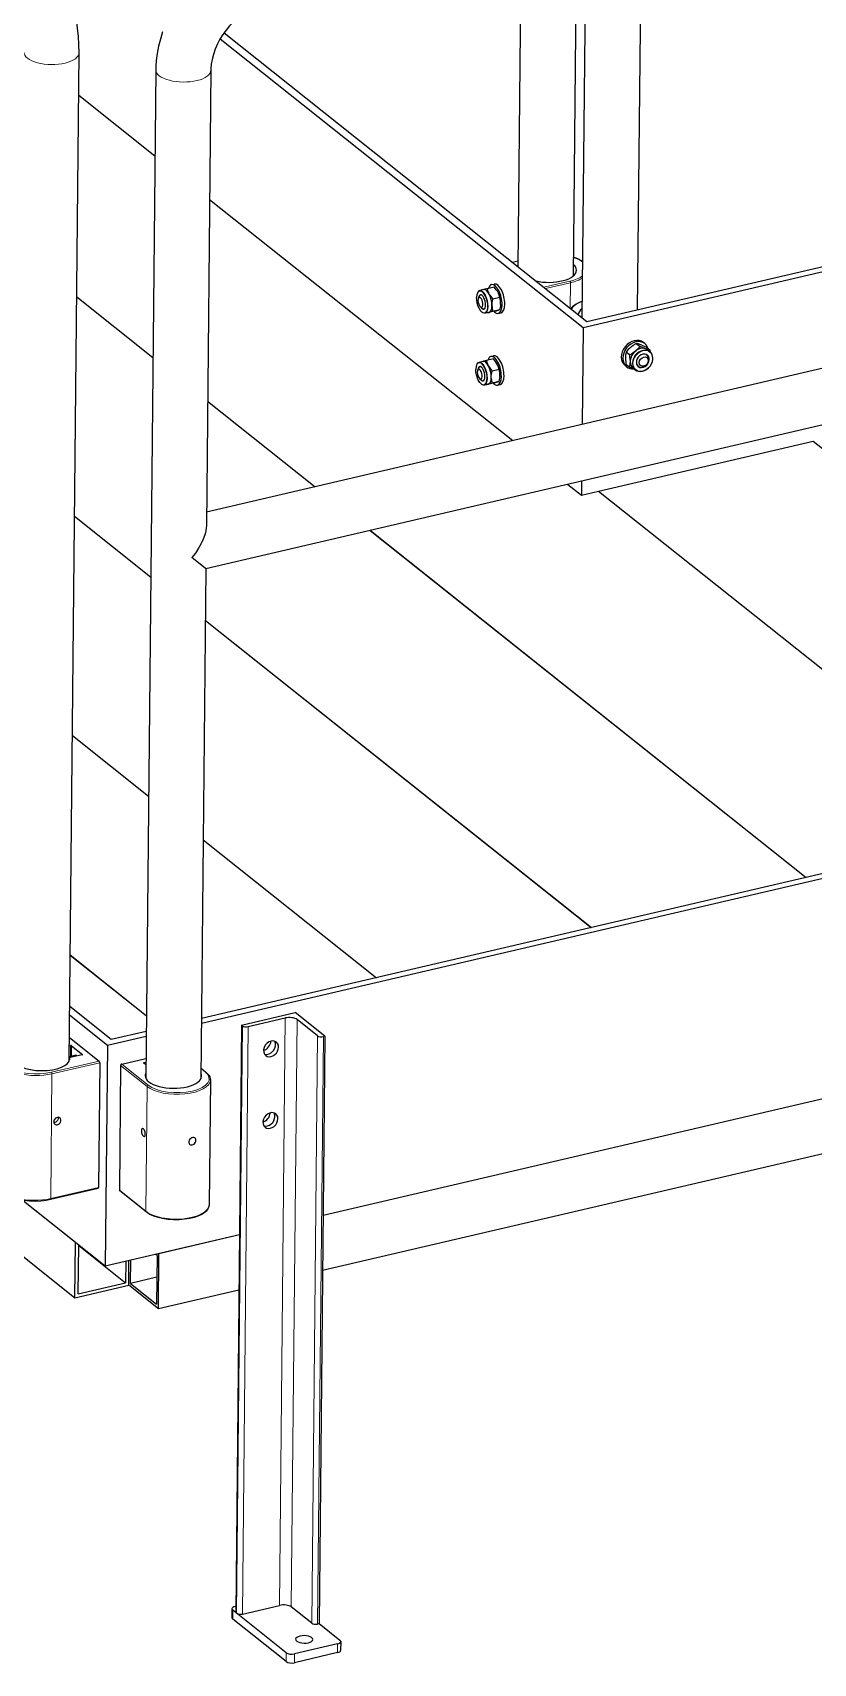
# Model space of a CAD drawing. Extents: x 5 to 836, y 5 to 589.
# Drawn here: x 609.1 to 640.9, y 216.3 to 282.7 of the extents above; entities that cross this region are included whole.
import ezdxf

# ---------------------------------------------------------------- set-up
doc = ezdxf.new("R2010")
doc.units = 0

msp = doc.modelspace()

# ---------------------------------------------------------------- linework, layer by layer
at = {"color": 7, "lineweight": 25}
for p, q in [((633.749, 271.438), (633.907, 287.461)), ((631.259, 286.843), (631.121, 272.81)), ((631.495, 271.102), (631.652, 286.935)), ((629.004, 286.316), (628.874, 273.188)), ((616.747, 282.483), (631.523, 270.719)), ((616.9, 282.722), (631.68, 270.955)), ((610.591, 240.821), (610.997, 281.911)), ((614.116, 281.217), (613.71, 240.127)), ((616.366, 281.195), (616.182, 262.643)), ((610.98, 280.182), (614.081, 277.713)), ((616.314, 275.936), (628.663, 266.104)), ((631.523, 270.719), (650.278, 275.098)), ((631.68, 270.955), (650.28, 275.298)), ((628.635, 273.379), (628.877, 273.436)), ((627.799, 272.46), (627.909, 272.485)), ((610.899, 271.964), (614, 269.495)), ((610.899, 271.96), (614, 269.491)), ((627.262, 271.902), (627.303, 271.99)), ((627.478, 272.257), (627.318, 272.219)), ((627.373, 272.045), (627.355, 272.041)), ((627.495, 272.261), (627.476, 272.256)), ((627.905, 272.361), (627.627, 272.296)), ((627.705, 272.073), (627.684, 272.111)), ((627.725, 272.034), (627.705, 272.073)), ((628.133, 271.931), (627.854, 271.866)), ((628.075, 272.116), (628.034, 272.192)), ((650.239, 271.142), (616.188, 263.191)), ((627.343, 271.553), (627.419, 271.493)), ((627.506, 271.475), (627.488, 271.471)), ((627.694, 271.331), (627.534, 271.294)), ((627.613, 271.313), (627.617, 271.309)), ((627.895, 271.374), (627.617, 271.309)), ((627.677, 271.327), (627.697, 271.332)), ((627.697, 271.332), (627.718, 271.338)), ((627.816, 271.611), (627.816, 271.655)), ((627.816, 271.567), (627.816, 271.611)), ((628.128, 271.437), (627.849, 271.372)), ((628.027, 271.408), (628.068, 271.42)), ((628.072, 271.291), (628.182, 271.317)), ((628.166, 271.649), (628.166, 271.736)), ((631.523, 270.719), (631.484, 266.763)), ((633.501, 269.939), (633.427, 269.878)), ((633.695, 269.785), (633.658, 269.754)), ((633.693, 270.064), (633.847, 269.942)), ((633.916, 269.992), (633.843, 270.019)), ((634.036, 269.864), (633.847, 269.942)), ((633.916, 269.992), (634.106, 269.915)), ((634.042, 270.056), (633.981, 270.104)), ((634.073, 269.851), (634.036, 269.864)), ((634.11, 269.838), (634.073, 269.851)), ((634.106, 269.915), (634.26, 269.792)), ((634.158, 269.804), (634.246, 269.734)), ((627.449, 269.332), (627.289, 269.295)), ((627.344, 269.12), (627.326, 269.116)), ((627.466, 269.337), (627.447, 269.332)), ((627.876, 269.436), (627.598, 269.372)), ((627.676, 269.148), (627.655, 269.186)), ((627.696, 269.11), (627.676, 269.148)), ((627.771, 269.536), (627.88, 269.561)), ((628.046, 269.192), (628.005, 269.268)), ((633.294, 269.117), (633.234, 269.165)), ((633.253, 269.533), (633.252, 269.446)), ((633.27, 269.227), (633.424, 269.104)), ((633.275, 269.72), (633.429, 269.598)), ((633.447, 269.379), (633.446, 269.335)), ((633.446, 269.335), (633.446, 269.291)), ((633.658, 269.754), (633.62, 269.723)), ((633.736, 269.158), (633.77, 269.131)), ((634.1, 269.616), (634.135, 269.589)), ((563.611, 268.772), (610.829, 231.18)), ((650.751, 268.951), (616.165, 260.876)), ((627.233, 268.978), (627.274, 269.066)), ((627.314, 268.629), (627.39, 268.568)), ((627.477, 268.55), (627.46, 268.546)), ((627.866, 268.449), (627.588, 268.384)), ((627.787, 268.686), (627.787, 268.73)), ((627.787, 268.643), (627.787, 268.686)), ((628.099, 268.513), (627.82, 268.448)), ((628.104, 269.007), (627.825, 268.942)), ((627.998, 268.484), (628.039, 268.495)), ((628.137, 268.724), (628.137, 268.812)), ((633.566, 269.061), (633.654, 268.99)), ((627.665, 268.407), (627.505, 268.37)), ((627.585, 268.388), (627.588, 268.384)), ((627.648, 268.402), (627.668, 268.408)), ((627.668, 268.408), (627.689, 268.414)), ((628.043, 268.367), (628.153, 268.393)), ((616.232, 267.718), (620.618, 264.226)), ((616.232, 267.713), (620.614, 264.225)), ((632.16, 264.045), (640.904, 266.087)), ((640.904, 266.087), (650.117, 258.752)), ((630.907, 264.318), (631.456, 263.881)), ((631.461, 264.447), (631.456, 263.881)), ((631.456, 263.881), (632.156, 264.044)), ((632.156, 264.044), (649.356, 250.35)), ((632.16, 264.045), (632.16, 264.041)), ((632.16, 264.045), (649.361, 250.351)), ((610.81, 263.027), (613.912, 260.558)), ((610.81, 263.022), (613.911, 260.553)), ((622.858, 262.438), (640.607, 248.307)), ((622.862, 262.439), (640.612, 248.308)), ((616.165, 260.876), (615.96, 240.105)), ((616.144, 258.78), (631.863, 246.266)), ((616.144, 258.776), (631.859, 246.265)), ((610.722, 254.089), (613.823, 251.62)), ((610.722, 254.085), (613.823, 251.616)), ((692.846, 251.328), (620.94, 234.539)), ((692.846, 251.328), (620.94, 234.539)), ((650.035, 250.509), (615.984, 242.558)), ((650.033, 250.309), (615.982, 242.358)), ((616.056, 249.843), (623.115, 244.223)), ((616.056, 249.838), (623.11, 244.222)), ((693.459, 249.227), (620.917, 232.289)), ((610.634, 245.151), (613.735, 242.682)), ((610.634, 245.147), (613.735, 242.678)), ((612.15, 241.463), (610.609, 242.69)), ((612.307, 241.699), (610.613, 243.048)), ((617.614, 242.29), (619.801, 242.801)), ((617.888, 242.23), (619.397, 242.582)), ((621.012, 241.837), (619.801, 242.801)), ((613.728, 242.031), (612.307, 241.699)), ((617.614, 242.29), (617.377, 218.356)), ((617.65, 242.261), (617.614, 242.29)), ((620.708, 241.853), (619.873, 242.519)), ((610.597, 241.443), (610.653, 241.456)), ((610.6, 241.791), (611.815, 240.824)), ((610.687, 241.452), (611.134, 241.095)), ((612.15, 241.463), (612.061, 232.466)), ((613.727, 241.831), (612.15, 241.463)), ((621.012, 241.837), (620.775, 217.903)), ((621.012, 241.837), (620.946, 241.822)), ((610.608, 240.996), (610.593, 240.992)), ((610.882, 241.06), (610.608, 240.996)), ((610.615, 240.895), (610.615, 240.955)), ((611.125, 241.08), (610.628, 240.964)), ((610.899, 241.028), (610.882, 241.06)), ((611.838, 240.76), (611.788, 235.676)), ((612.688, 240.646), (612.638, 235.563)), ((612.732, 240.702), (613.718, 240.932)), ((613.715, 240.673), (613.622, 240.747)), ((613.632, 240.762), (613.716, 240.782)), ((615.964, 240.534), (616.159, 240.379)), ((616.343, 240.056), (616.293, 234.972)), ((618.736, 238.697), (618.775, 238.666)), ((618.739, 238.698), (618.775, 238.67)), ((609.829, 235.192), (611.775, 235.646)), ((613.728, 234.676), (612.65, 235.534)), ((612.061, 232.466), (608.662, 235.172)), ((610.851, 233.429), (608.662, 235.172)), ((610.829, 231.18), (610.851, 233.429)), ((610.961, 231.346), (610.981, 233.325)), ((610.981, 233.325), (610.982, 233.325)), ((610.981, 233.312), (612.886, 231.795)), ((617.529, 233.742), (612.061, 232.466)), ((617.529, 233.742), (614.249, 232.976)), ((612.894, 232.66), (612.886, 231.795)), ((613.016, 231.691), (613.026, 232.691)), ((613.09, 231.768), (613.099, 232.708)), ((614.175, 232.899), (614.117, 232.945)), ((614.175, 232.899), (614.155, 230.92)), ((614.226, 230.727), (614.249, 232.976)), ((614.166, 232.019), (613.09, 231.768)), ((610.829, 231.18), (613.016, 231.691)), ((610.961, 231.346), (612.886, 231.795)), ((614.226, 230.727), (613.016, 231.691)), ((613.09, 231.768), (614.155, 230.92)), ((617.507, 231.493), (614.226, 230.727)), ((617.651, 218.295), (619.161, 218.648)), ((617.225, 218.506), (617.221, 218.146)), ((619.432, 216.357), (617.253, 218.092)), ((619.436, 216.717), (617.256, 218.452)), ((617.354, 218.6), (617.38, 218.606)), ((617.414, 218.327), (617.377, 218.356)), ((620.472, 217.919), (619.636, 218.584)), ((620.775, 217.903), (620.71, 217.887)), ((620.775, 217.903), (621.623, 217.228)), ((621.521, 216.721), (619.772, 216.312)), ((621.525, 217.081), (619.775, 216.672)), ((621.654, 217.174), (621.65, 216.815))]:
    msp.add_line(p, q, dxfattribs=at)
at = {"color": 7, "lineweight": 9}
for p, q in [((628.641, 273.374), (628.877, 273.429)), ((630.99, 272.601), (629.924, 272.353)), ((631.014, 272.537), (629.992, 272.299)), ((631.014, 272.537), (631.004, 271.493)), ((619.397, 242.582), (619.161, 218.648)), ((617.65, 242.261), (617.414, 218.327)), ((617.888, 242.23), (617.651, 218.295)), ((619.873, 242.519), (619.636, 218.584)), ((610.653, 241.456), (610.648, 241.005)), ((610.687, 241.452), (610.682, 241.013)), ((620.708, 241.853), (620.472, 217.919)), ((620.946, 241.822), (620.71, 217.887)), ((611.815, 240.824), (609.868, 240.369)), ((611.838, 240.76), (609.892, 240.305)), ((610.615, 240.896), (610.615, 240.954)), ((611.134, 241.095), (611.134, 241.085)), ((613.765, 239.788), (612.688, 240.646)), ((613.81, 239.844), (612.732, 240.702)), ((613.632, 240.762), (613.632, 240.74)), ((609.892, 240.305), (609.842, 235.221)), ((615.964, 240.516), (616.128, 240.385)), ((613.765, 239.788), (613.715, 234.705)), ((609.842, 235.221), (611.788, 235.676)), ((613.715, 234.705), (612.638, 235.563)), ((617.256, 218.452), (617.253, 218.092)), ((619.436, 216.717), (619.432, 216.357)), ((619.775, 216.672), (619.772, 216.312)), ((621.525, 217.081), (621.521, 216.721))]:
    msp.add_line(p, q, dxfattribs=at)
at = {"color": 7, "lineweight": 25}
for points in [[(610.997, 281.911), (610.992, 282.241), (610.973, 282.576), (610.938, 282.915), (610.889, 283.256), (610.812, 283.665), (610.715, 284.07), (610.62, 284.404), (610.513, 284.731), (610.393, 285.049), (610.262, 285.359), (610.119, 285.657), (609.963, 285.945), (609.798, 286.216), (609.622, 286.469), (609.465, 286.669), (609.298, 286.857), (609.132, 287.021), (608.956, 287.172)], [(618.501, 283.864), (618.328, 283.816), (618.151, 283.75), (617.972, 283.666), (617.801, 283.57), (617.617, 283.448), (617.446, 283.315), (617.282, 283.167), (617.128, 283.006), (616.984, 282.834), (616.852, 282.652), (616.735, 282.463), (616.633, 282.269), (616.539, 282.052), (616.465, 281.835), (616.416, 281.64), (616.383, 281.449), (616.368, 281.266), (616.366, 281.195)], [(614.4, 282.755), (614.306, 282.468), (614.23, 282.177), (614.173, 281.883), (614.135, 281.587), (614.12, 281.365), (614.116, 281.217)], [(627.318, 272.219), (627.28, 272.202), (627.246, 272.168), (627.219, 272.119), (627.198, 272.047), (627.188, 271.956), (627.187, 271.933)], [(627.534, 271.294), (627.494, 271.292), (627.448, 271.307), (627.403, 271.338), (627.352, 271.392), (627.301, 271.473), (627.253, 271.577), (627.214, 271.705), (627.192, 271.836), (627.187, 271.933)], [(627.684, 272.111), (627.658, 272.178), (627.627, 272.296)], [(627.725, 272.034), (627.767, 271.971), (627.854, 271.866)], [(627.816, 271.655), (627.825, 271.732), (627.854, 271.866)], [(628.034, 272.192), (627.992, 272.256), (627.905, 272.361)], [(628.075, 272.116), (628.102, 272.049), (628.133, 271.931)], [(628.166, 271.736), (628.159, 271.81), (628.133, 271.931)], [(631.502, 271.783), (631.366, 271.73), (631.246, 271.668), (631.156, 271.608), (631.083, 271.542), (631.028, 271.474)], [(627.816, 271.567), (627.823, 271.494), (627.849, 271.372)], [(628.166, 271.649), (628.157, 271.572), (628.128, 271.437)], [(633.427, 269.878), (633.368, 269.822), (633.275, 269.72)], [(633.501, 269.939), (633.569, 269.988), (633.693, 270.064)], [(633.695, 269.785), (633.754, 269.84), (633.847, 269.942)], [(627.289, 269.295), (627.251, 269.277), (627.217, 269.244), (627.19, 269.195), (627.169, 269.123), (627.159, 269.031), (627.158, 269.009)], [(627.655, 269.186), (627.629, 269.254), (627.598, 269.372)], [(627.696, 269.11), (627.738, 269.046), (627.825, 268.942)], [(628.005, 269.268), (627.963, 269.332), (627.876, 269.436)], [(628.046, 269.192), (628.073, 269.124), (628.104, 269.007)], [(633.252, 269.446), (633.264, 269.277), (633.27, 269.227)], [(633.62, 269.723), (633.553, 269.674), (633.429, 269.598)], [(633.447, 269.379), (633.435, 269.547), (633.429, 269.598)], [(633.654, 268.99), (633.72, 268.95), (633.79, 268.929), (633.865, 268.922), (633.944, 268.932), (634.028, 268.959), (634.109, 269.003), (634.19, 269.067), (634.259, 269.145), (634.313, 269.234), (634.349, 269.329), (634.366, 269.419), (634.368, 269.455)], [(634.368, 269.455), (634.36, 269.541), (634.338, 269.613), (634.301, 269.676), (634.255, 269.727), (634.247, 269.733)], [(627.505, 268.37), (627.465, 268.368), (627.419, 268.383), (627.374, 268.414), (627.323, 268.468), (627.272, 268.548), (627.224, 268.653), (627.185, 268.78), (627.163, 268.912), (627.158, 269.009)], [(627.787, 268.73), (627.796, 268.807), (627.825, 268.942)], [(627.787, 268.643), (627.794, 268.569), (627.82, 268.448)], [(628.137, 268.724), (628.128, 268.647), (628.099, 268.513)], [(628.137, 268.812), (628.13, 268.885), (628.104, 269.007)], [(616.182, 262.643), (616.176, 262.541), (616.159, 262.437), (616.139, 262.35), (616.114, 262.264), (616.05, 262.09), (615.971, 261.919), (615.86, 261.717), (615.733, 261.523), (615.593, 261.337)], [(616.165, 260.876), (616.165, 260.876), (616.164, 260.876), (616.141, 260.895), (615.593, 261.337)], [(616.159, 240.379), (616.232, 240.311), (616.284, 240.246), (616.318, 240.182), (616.339, 240.108), (616.343, 240.056)], [(610.126, 238.43), (610.111, 238.401), (610.091, 238.374), (610.069, 238.353), (610.044, 238.336), (610.008, 238.32), (609.971, 238.315)], [(610.141, 238.535), (610.142, 238.483), (610.126, 238.43)], [(615.716, 237.692), (615.696, 237.704), (615.674, 237.711), (615.65, 237.713), (615.625, 237.711), (615.583, 237.698), (615.544, 237.674), (615.51, 237.643), (615.48, 237.597), (615.465, 237.546), (615.467, 237.501), (615.483, 237.461)], [(615.509, 237.432), (615.53, 237.418), (615.553, 237.41), (615.578, 237.407), (615.604, 237.408), (615.644, 237.421), (615.681, 237.445), (615.713, 237.479), (615.737, 237.52), (615.752, 237.564), (615.754, 237.617), (615.749, 237.642), (615.739, 237.664)], [(607.801, 235.765), (607.808, 235.696), (607.83, 235.631), (607.869, 235.562), (607.931, 235.49), (608.009, 235.423), (608.118, 235.354), (608.246, 235.293), (608.396, 235.238), (608.549, 235.196), (608.759, 235.155), (608.983, 235.131), (609.212, 235.123), (609.441, 235.133), (609.661, 235.159), (609.829, 235.192)], [(616.293, 234.972), (616.284, 234.9), (616.26, 234.836), (616.218, 234.767), (616.155, 234.697), (616.074, 234.632), (615.963, 234.565), (615.834, 234.507), (615.686, 234.456), (615.509, 234.412), (615.295, 234.378), (615.069, 234.36), (614.84, 234.359), (614.612, 234.375), (614.393, 234.408), (614.214, 234.45), (614.04, 234.506), (613.906, 234.564), (613.79, 234.631), (613.728, 234.676)]]:
    msp.add_lwpolyline(points, dxfattribs=at)
for centre, radius, start, end in [((631.168, 258.537), 14.207, 104.43562, 104.98354), ((628.036, 270.006), 1.368, 105.21985, 107.82834), ((631.391, 257.614), 14.207, 104.43562, 104.98354), ((624.353, 285.133), 14.207, 284.43562, 284.98354), ((627.709, 272.74), 1.368, 285.21985, 287.82834), ((633.163, 268.061), 2.072, 70.86008, 75.19695), ((634.789, 271.795), 2.072, 250.86008, 255.19696), ((631.645, 269.451), 2.637, 5.70302, 7.42225), ((631.14, 255.613), 14.207, 104.43562, 104.98354), ((634.546, 269.477), 1.294, 169.14968, 177.49346), ((632.153, 269.348), 1.294, 349.14968, 357.49347), ((631.362, 254.689), 14.207, 104.43562, 104.98354), ((624.324, 282.208), 14.207, 284.43562, 284.98354), ((627.68, 269.816), 1.368, 285.21985, 287.82834), ((635.305, 273.438), 4.724, 246.53742, 248.89008), ((628.007, 267.082), 1.368, 105.21985, 107.82834), ((611.513, 241.17), 0.922, 190.87838, 193.31102), ((615.58, 237.521), 0.114, 211.44313, 231.42166), ((615.656, 237.617), 0.0962, 29.6544, 51.28882)]:
    msp.add_arc(centre, radius, start, end, dxfattribs=at)
at = {"color": 7, "lineweight": 9}
for centre, major_axis, ratio, start_param, end_param in [((609.872, 281.922), (1.125, -0.011), 0.436237, 3.141631, 6.283224), ((615.241, 281.206), (-1.125, 0.011), 0.436237, 6.28317, 9.424763), ((630.348, 273.112), (-1.325, 0.013), 0.436237, 3.635655, 4.087473), ((630.348, 273.112), (-1.325, 0.013), 0.436237, 2.080672, 2.64753), ((630.99, 272.556), (0.0114, -0.0487), 0.43918, 1.06378, 2.634576), ((630.348, 273.067), (-1.375, 0.014), 0.436237, 2.080672, 2.583749), ((627.411, 271.753), (-0.104, 0.446), 0.43918, 1.06378, 7.346965), ((627.426, 271.757), (-0.108, 0.463), 0.43918, 3.141542, 6.283135), ((632.343, 271.322), (-1.325, 0.013), 0.436237, 5.404515, 6.069761), ((633.95, 269.362), (-0.296, -0.372), 0.785378, 3.141613, 6.283206), ((633.959, 269.355), (-0.285, -0.358), 0.785378, 5.494425440575953, 11.77761074775554), ((627.382, 268.829), (-0.104, 0.446), 0.43918, 1.06378, 7.346965), ((627.397, 268.832), (-0.108, 0.463), 0.43918, 3.141542, 6.283135), ((609.226, 240.88), (-1.325, 0.013), 0.436237, 5.443784, 8.363857), ((609.226, 240.835), (-1.375, 0.014), 0.436237, 6.28317, 8.363857), ((609.868, 240.324), (0.0114, -0.0487), 0.43918, 1.06378, 2.634576), ((614.968, 240.069), (-1.375, 0.014), 0.436237, 0.509876, 3.141631), ((614.969, 240.114), (-1.325, 0.013), 0.436237, 0.509876, 3.651468), ((616.128, 240.34), (0.0311, 0.0391), 0.785378, 0.000021, 0.782036), ((613.809, 239.799), (-0.0311, -0.0391), 0.785378, 3.923629, 5.494425), ((609.176, 235.751), (-1.375, 0.014), 0.436237, 6.28317, 8.363857), ((609.817, 235.241), (0.0114, -0.0487), 0.43918, 6.283135, 7.346965), ((614.918, 234.986), (-1.375, 0.014), 0.436237, 0.509876, 3.141631), ((613.759, 234.715), (-0.0311, -0.0391), 0.785378, 5.494425, 6.283206)]:
    msp.add_ellipse(centre, major_axis=major_axis, ratio=ratio, start_param=start_param, end_param=end_param, dxfattribs=at)
at = {"color": 7, "lineweight": 25}
for centre, major_axis, ratio, start_param, end_param in [((630.108, 273.056), (-1.15, 0.011), 0.436237, 3.141632, 3.630664), ((630.259, 273.044), (1.461, 0.026), 0.446662, 0.524321, 0.925626), ((627.936, 271.876), (0.136, -0.584), 0.43918, 3.141634, 3.786532), ((627.936, 271.876), (0.136, -0.584), 0.43918, 1.06378, 3.141634), ((628.045, 271.901), (0.136, -0.584), 0.43918, 1.06378, 3.141634), ((630.108, 273.056), (-1.15, 0.011), 0.436237, 1.118875, 3.141632), ((627.345, 271.738), (-0.047, 0.2), 0.43918, 1.06378, 2.630825), ((627.345, 271.738), (-0.047, 0.2), 0.43918, 0.510785, 1.06378), ((627.345, 271.738), (-0.047, 0.2), 0.43918, 2.630825, 6.793971), ((627.411, 271.753), (-0.068, 0.292), 0.43918, 6.283135, 7.159459), ((627.422, 271.756), (-0.067, 0.285), 0.43918, 6.283135, 6.793971), ((627.411, 271.753), (-0.068, 0.292), 0.43918, 4.205372, 6.283135), ((627.422, 271.756), (-0.067, 0.285), 0.43918, 6.034698, 6.283135), ((627.586, 271.794), (-0.108, 0.463), 0.43918, 3.158175, 6.283185), ((627.586, 271.794), (-0.109, 0.465), 0.43918, 5.354943, 6.197394), ((627.586, 271.794), (-0.109, 0.465), 0.43918, 4.307746, 5.150196), ((627.936, 271.876), (-0.109, 0.465), 0.43918, 4.307746, 5.150196), ((627.411, 271.753), (-0.068, 0.292), 0.43918, 2.265318, 3.141542), ((627.422, 271.756), (-0.067, 0.285), 0.43918, 2.630825, 3.141542), ((627.411, 271.753), (-0.068, 0.292), 0.43918, 3.141542, 4.205372), ((627.422, 271.756), (-0.067, 0.285), 0.43918, 3.141542, 3.39016), ((627.586, 271.794), (-0.109, 0.465), 0.43918, 3.039212, 3.055801), ((627.586, 271.794), (-0.108, 0.463), 0.43918, 3.141593, 3.158175), ((627.586, 271.794), (-0.109, 0.465), 0.43918, 3.260548, 4.102999), ((627.936, 271.876), (0.136, -0.584), 0.43918, 5.638245, 6.283226), ((627.936, 271.876), (0.136, -0.584), 0.43918, 0.000041, 1.06378), ((628.045, 271.901), (0.136, -0.584), 0.43918, 0.000041, 1.06378), ((632.476, 271.216), (-1.15, 0.011), 0.436237, 5.732185, 6.264859), ((633.608, 269.635), (0.374, 0.469), 0.785378, 0.000021, 3.141613), ((633.668, 269.587), (0.374, 0.469), 0.785378, 0.000021, 3.141613), ((633.862, 269.432), (-0.296, -0.372), 0.785378, 3.40003, 5.494425), ((633.862, 269.432), (-0.297, -0.374), 0.785378, 3.502404, 4.344854), ((633.668, 269.587), (0.374, 0.469), 0.785378, 5.79288, 6.283206), ((633.862, 269.432), (-0.296, -0.372), 0.785378, 3.14163, 3.40003), ((633.862, 269.432), (-0.297, -0.374), 0.785378, 3.039218, 3.297657), ((627.382, 268.829), (-0.068, 0.292), 0.43918, 6.283135, 7.159459), ((627.393, 268.831), (-0.067, 0.285), 0.43918, 6.283135, 6.793971), ((627.382, 268.829), (-0.068, 0.292), 0.43918, 4.205372, 6.283135), ((627.393, 268.831), (-0.067, 0.285), 0.43918, 6.034698, 6.283135), ((627.557, 268.87), (-0.108, 0.463), 0.43918, 3.158175, 6.283185), ((627.557, 268.87), (-0.109, 0.465), 0.43918, 5.354943, 6.197394), ((627.907, 268.951), (0.136, -0.584), 0.43918, 3.141634, 3.786532), ((627.557, 268.87), (-0.109, 0.465), 0.43918, 4.307746, 5.150196), ((627.907, 268.951), (0.136, -0.584), 0.43918, 1.06378, 3.141634), ((628.016, 268.977), (0.136, -0.584), 0.43918, 1.06378, 3.141634), ((627.907, 268.951), (-0.109, 0.465), 0.43918, 4.307746, 5.150196), ((633.668, 269.587), (0.374, 0.469), 0.785378, 3.141613, 3.789055), ((633.862, 269.432), (-0.296, -0.372), 0.785378, 5.494425, 6.283223), ((633.862, 269.432), (-0.297, -0.374), 0.785378, 5.596799, 6.385559), ((633.862, 269.432), (-0.297, -0.374), 0.785378, 4.549601, 5.392052), ((633.959, 269.355), (-0.187, -0.235), 0.785378, 3.141613, 6.283206), ((633.953, 269.36), (-0.182, -0.229), 0.785378, 5.494425, 6.283206), ((633.953, 269.36), (-0.182, -0.229), 0.785378, 5.457311, 5.494425), ((633.953, 269.36), (-0.182, -0.229), 0.785378, 0.000021, 3.141613), ((633.959, 269.355), (-0.187, -0.235), 0.785378, 0.000021, 2.352833), ((633.995, 269.326), (-0.128, -0.161), 0.785378, 2.352833, 8.636018), ((633.953, 269.36), (-0.182, -0.229), 0.785378, 3.141613, 3.967465), ((633.959, 269.355), (-0.187, -0.235), 0.785378, 2.352833, 3.141613), ((633.95, 269.362), (-0.296, -0.372), 0.785378, 3.138231, 3.141613), ((627.316, 268.813), (-0.047, 0.2), 0.43918, 1.06378, 2.630825), ((627.316, 268.813), (-0.047, 0.2), 0.43918, 0.510785, 1.06378), ((627.316, 268.813), (-0.047, 0.2), 0.43918, 2.630825, 6.793971), ((627.382, 268.829), (-0.068, 0.292), 0.43918, 2.265318, 3.141542), ((627.393, 268.831), (-0.067, 0.285), 0.43918, 2.630825, 3.141542), ((627.382, 268.829), (-0.068, 0.292), 0.43918, 3.141542, 4.205372), ((627.393, 268.831), (-0.067, 0.285), 0.43918, 3.141542, 3.39016), ((627.557, 268.87), (-0.109, 0.465), 0.43918, 3.260548, 4.102999), ((627.907, 268.951), (0.136, -0.584), 0.43918, 5.638245, 6.283226), ((627.907, 268.951), (0.136, -0.584), 0.43918, 0.000041, 1.06378), ((628.016, 268.977), (0.136, -0.584), 0.43918, 0.000041, 1.06378), ((627.557, 268.87), (-0.109, 0.465), 0.43918, 3.039212, 3.055801), ((627.557, 268.87), (-0.108, 0.463), 0.43918, 3.141593, 3.158175), ((619.567, 242.447), (-0.35, 0.003), 0.436237, 3.651468, 5.222265), ((617.803, 242.297), (-0.175, 0.002), 0.436237, 0.509876, 2.080672), ((610.665, 241.447), (-0.025, 0.0002), 0.436237, 3.651468, 5.222265), ((618.817, 241.324), (0.218, 0.274), 0.785378, 0.782036, 3.141613), ((618.503, 241.575), (0.218, 0.274), 0.785378, 3.962667, 5.462111), ((618.696, 241.421), (0.218, 0.274), 0.785378, 3.426941, 5.997837), ((618.696, 241.421), (0.218, 0.274), 0.785378, 3.426941, 5.997837), ((618.817, 241.324), (0.218, 0.274), 0.785378, 3.141613, 6.283206), ((618.817, 241.324), (0.218, 0.274), 0.785378, 0.000021, 0.782036), ((620.861, 241.889), (-0.175, 0.002), 0.436237, 0.509876, 2.080672), ((609.467, 240.936), (-1.15, 0.011), 0.436237, 0.000039, 3.141538), ((610.568, 240.52), (0.102, -0.438), 0.43918, 2.445086, 2.543211), ((610.64, 240.955), (-0.025, 0.0002), 0.436237, 5.222265, 6.283185), ((610.64, 240.955), (-0.025, 0.0002), 0.436237, 0, 0.058537), ((609.467, 240.936), (-1.15, 0.011), 0.436237, 3.141538, 3.20013), ((611.113, 241.09), (-0.025, 0.0002), 0.436237, 2.080672, 3.141651), ((611.113, 241.09), (-0.025, 0.0002), 0.436237, 3.141651, 3.651468), ((611.814, 240.779), (0.0114, -0.0487), 0.43918, 1.06378, 2.634576), ((612.732, 240.657), (0.0311, 0.0391), 0.785378, 0.782036, 2.352833), ((613.644, 240.752), (-0.025, 0.0002), 0.436237, 5.222265, 6.283244), ((613.644, 240.752), (-0.025, 0.0002), 0.436237, 0.000059, 0.509876), ((614.836, 240.22), (-1.15, 0.011), 0.436237, 6.283139, 9.424746), ((614.836, 240.22), (-1.15, 0.011), 0.436237, 6.074289, 6.283139), ((614.836, 240.22), (-1.15, 0.011), 0.436237, 3.141561, 3.35049), ((610.113, 238.382), (-0.104, -0.13), 0.785378, 3.141553, 6.283146), ((618.789, 238.4), (0.218, 0.274), 0.785378, 0.782036, 3.141613), ((618.474, 238.651), (0.218, 0.274), 0.785378, 3.962667, 5.462111), ((618.667, 238.497), (0.218, 0.274), 0.785378, 3.426941, 5.997837), ((618.667, 238.497), (0.218, 0.274), 0.785378, 3.426941, 5.494425), ((618.789, 238.4), (0.218, 0.274), 0.785378, 3.141613, 6.283206), ((618.789, 238.4), (0.218, 0.274), 0.785378, 0.000021, 0.782036), ((618.667, 238.497), (0.218, 0.274), 0.785378, 5.494425, 5.997837), ((610.113, 238.382), (-0.104, -0.13), 0.785378, 6.283146, 8.136018), ((610.113, 238.382), (-0.104, -0.13), 0.785378, 1.852833, 3.141553), ((613.613, 237.915), (-0.038, 0.162), 0.43918, 0.000041, 1.56378), ((613.613, 237.915), (-0.038, 0.162), 0.43918, 1.56378, 3.141633), ((613.613, 237.915), (-0.038, 0.162), 0.43918, 3.141633, 6.283226), ((611.764, 235.695), (0.0114, -0.0487), 0.43918, 6.283135, 7.346965), ((612.681, 235.573), (0.0311, 0.0391), 0.785378, 2.352833, 3.141613), ((619.33, 218.513), (-0.35, 0.003), 0.436237, 3.651468, 5.222265), ((617.471, 218.143), (-0.25, 0.002), 0.436237, 0.000059, 0.509876), ((617.475, 218.503), (-0.25, 0.002), 0.436237, 5.222265, 6.283244), ((617.475, 218.503), (-0.25, 0.002), 0.436237, 0.000059, 0.509876), ((617.567, 218.363), (-0.175, 0.002), 0.436237, 0.509876, 2.080672), ((620.166, 217.262), (-0.35, 0.003), 0.436237, 3.141651, 6.283244), ((620.625, 217.955), (-0.175, 0.002), 0.436237, 0.509876, 2.080672), ((619.654, 216.768), (-0.25, 0.002), 0.436237, 0.509876, 2.080672), ((620.166, 217.262), (-0.35, 0.003), 0.436237, 0.000059, 2.080672), ((620.166, 217.262), (-0.35, 0.003), 0.436237, 2.080672, 3.141651), ((621.4, 216.817), (-0.25, 0.002), 0.436237, 2.080672, 3.141651), ((621.404, 217.177), (-0.25, 0.002), 0.436237, 2.080672, 3.141651), ((621.404, 217.177), (-0.25, 0.002), 0.436237, 3.141651, 3.651468), ((619.651, 216.408), (-0.25, 0.002), 0.436237, 0.509876, 2.080672)]:
    msp.add_ellipse(centre, major_axis=major_axis, ratio=ratio, start_param=start_param, end_param=end_param, dxfattribs=at)

doc.saveas('drawing.dxf')
